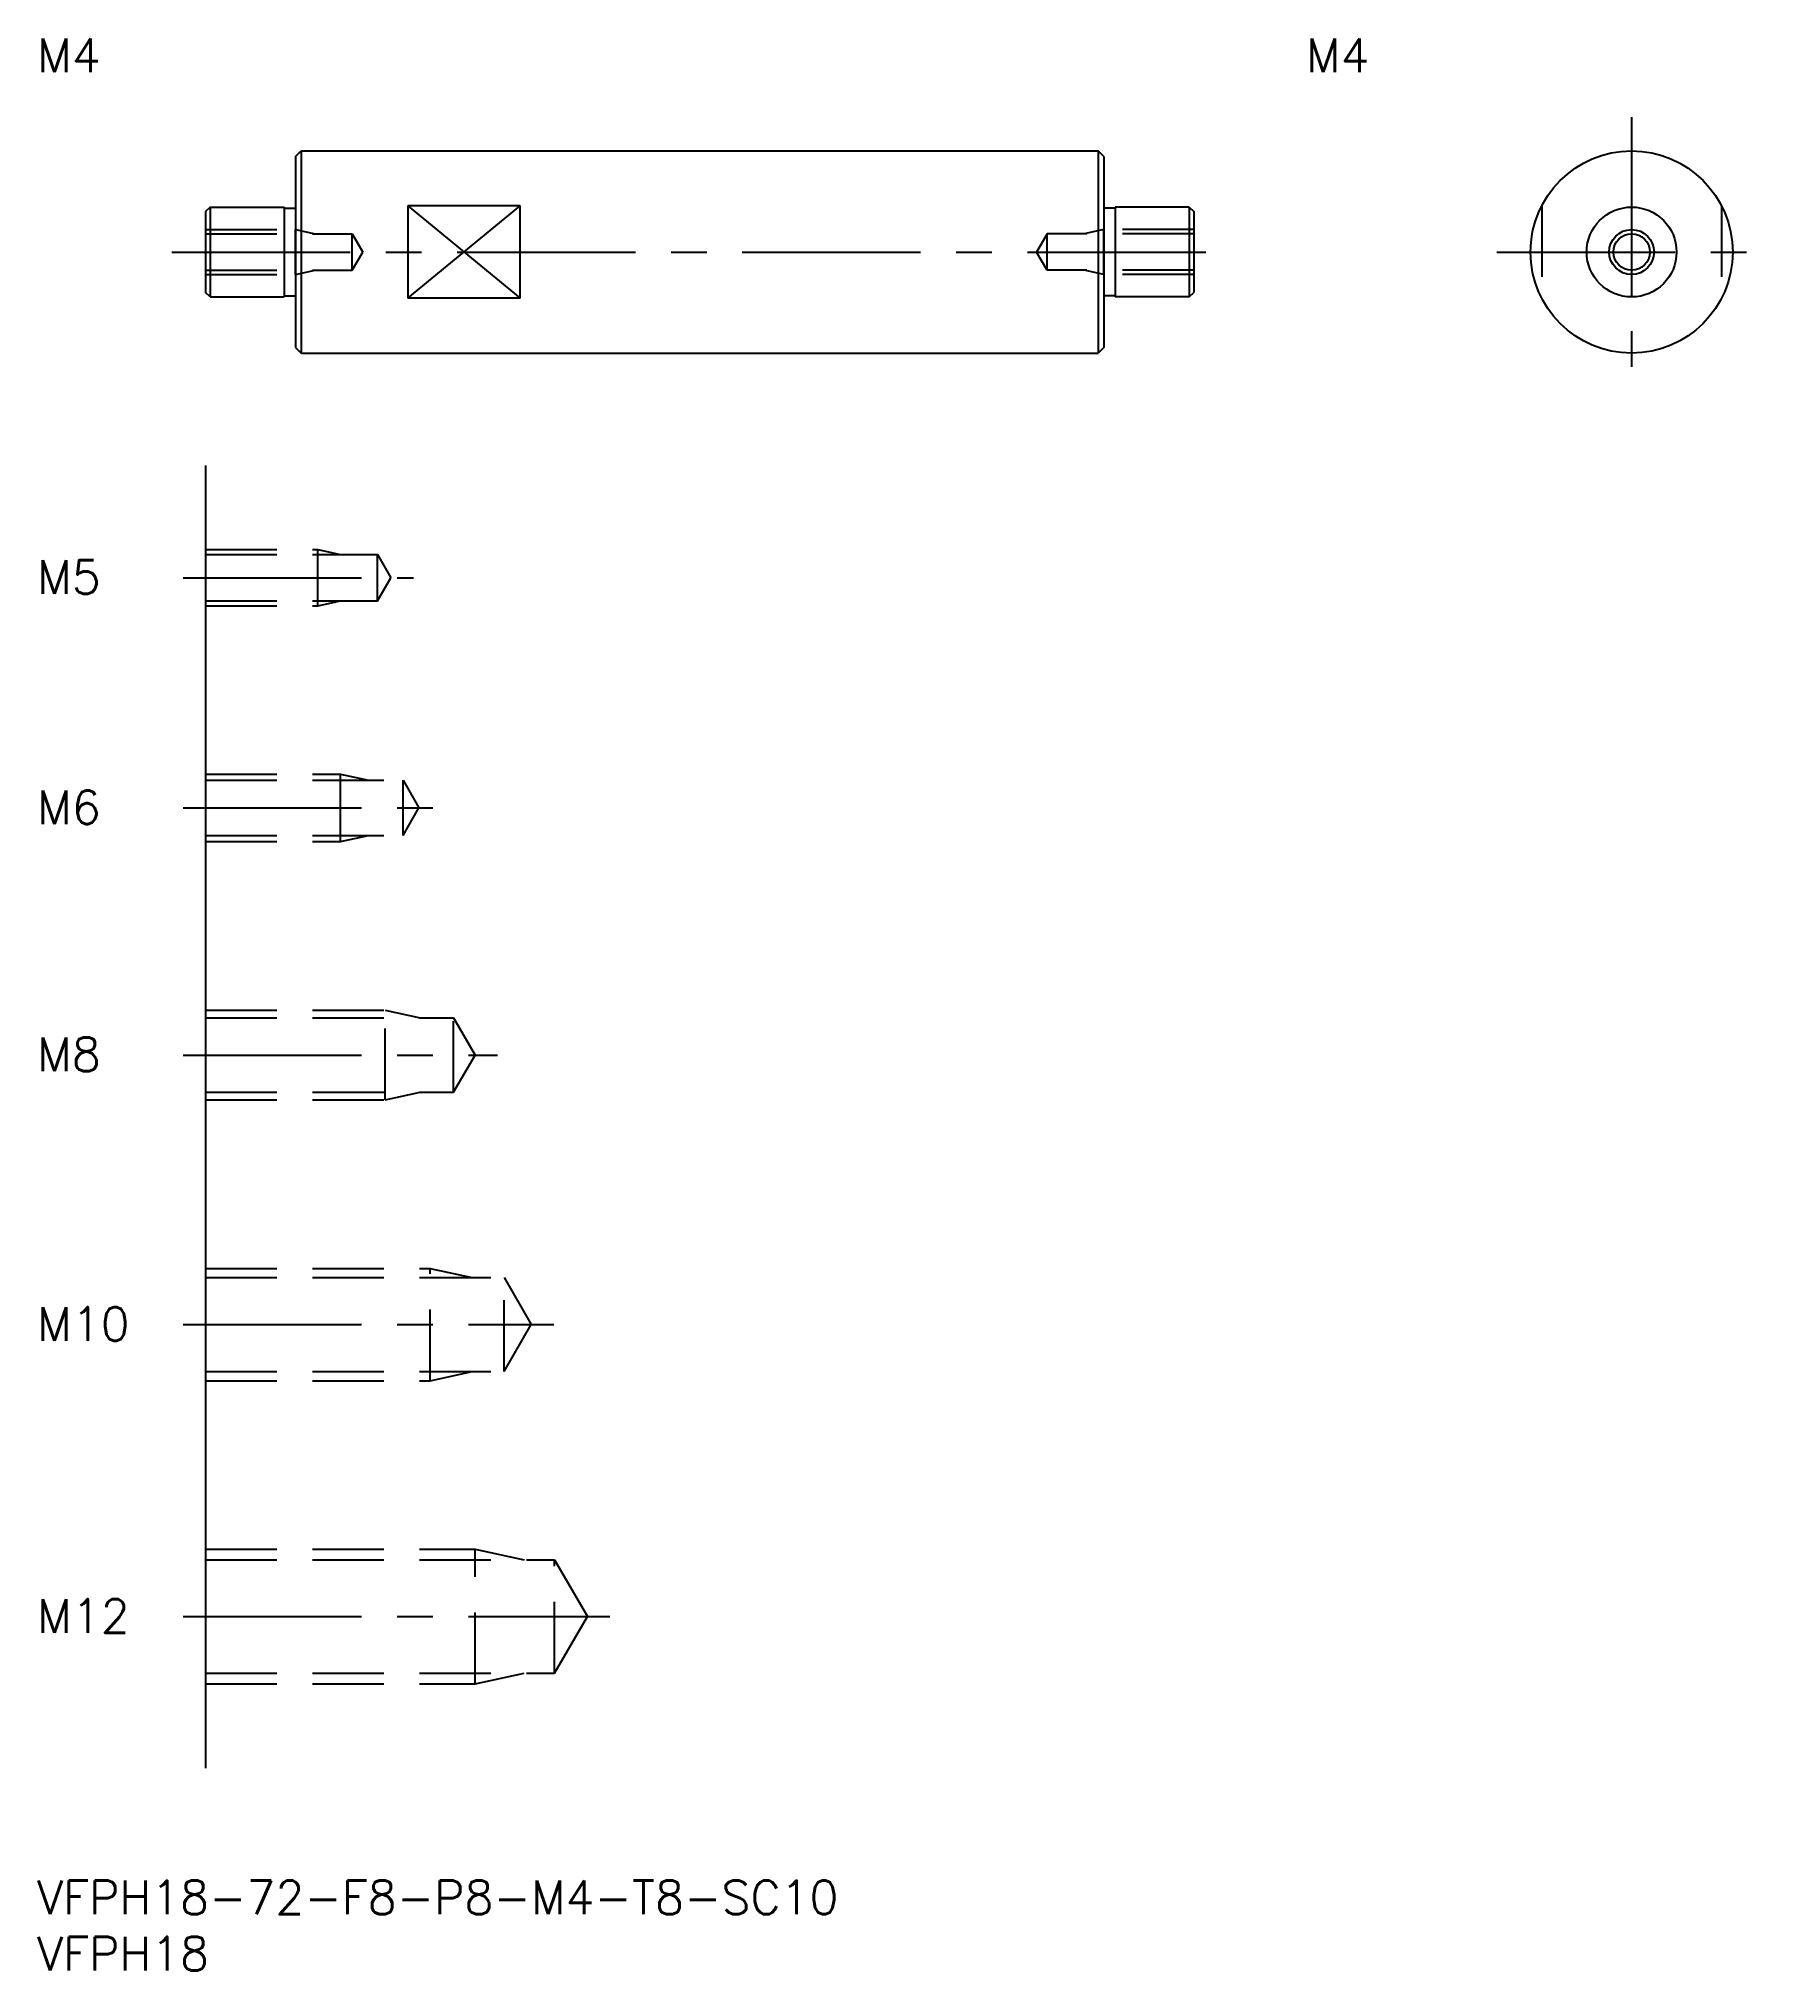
# Model space of a CAD drawing. Extents: x 0 to 154, y -8 to 164.
import ezdxf

# ---------------------------------------------------------------- set-up
doc = ezdxf.new("R2010")
doc.units = 0
doc.header["$LTSCALE"] = 0.5
doc.linetypes.add('CENTER', pattern=[50.8, 31.75, -6.35, 6.35, -6.35])
doc.linetypes.add('DASHED', pattern=[19.05, 12.7, -6.35])
for name, color, linetype in [('MSM_CENTER', 1, 'CENTER'), ('MSM_CONTINUOUS', 7, 'CONTINUOUS'), ('MSM_DASHED', 4, 'DASHED'), ('MSM_NARROW', 5, 'CONTINUOUS'), ('MSM_PART_NUMBER', 7, 'CONTINUOUS')]:
    doc.layers.add(name, color=color, linetype=linetype)
doc.styles.get("Standard").update_dxf_attribs({"font": 'txt.shx', "height": 3, "bigfont": 'bigfont.shx'})

# ---------------------------------------------------------------- blocks, each defined once
blk = doc.blocks.new('*U4')
at = {"layer": 'MSM_PART_NUMBER'}
blk.add_text('VFPH18-72-F8-P8-M4-T8-SC10', height=3, dxfattribs=at).set_placement((0, -3))
blk = doc.blocks.new('*U5')
at = {"layer": 'MSM_PART_NUMBER'}
blk.add_text('VFPH18', height=3, dxfattribs=at).set_placement((0, -8))
blk = doc.blocks.new('*U6')
at = {"layer": 'MSM_PART_NUMBER'}
blk.add_text('M12', height=3, dxfattribs=at).set_placement((0, 22.06))
blk = doc.blocks.new('*U7')
at = {"layer": 'MSM_PART_NUMBER'}
blk.add_text('M10', height=3, dxfattribs=at).set_placement((0, 48.06))
blk = doc.blocks.new('*U8')
at = {"layer": 'MSM_PART_NUMBER'}
blk.add_text('M8', height=3, dxfattribs=at).set_placement((0, 72.06))
blk = doc.blocks.new('*U9')
at = {"layer": 'MSM_PART_NUMBER'}
blk.add_text('M6', height=3, dxfattribs=at).set_placement((0, 94.06))
blk = doc.blocks.new('*U10')
at = {"layer": 'MSM_PART_NUMBER'}
blk.add_text('M5', height=3, dxfattribs=at).set_placement((0, 114.56))
blk = doc.blocks.new('*U11')
at = {"layer": 'MSM_PART_NUMBER'}
blk.add_text('M4', height=3, dxfattribs=at).set_placement((0, 161))
blk = doc.blocks.new('*U12')
at = {"layer": 'MSM_PART_NUMBER'}
blk.add_text('M4', height=3, dxfattribs=at).set_placement((113, 161))

msp = doc.modelspace()

# ---------------------------------------------------------------- linework, layer by layer
at = {"layer": 'MSM_CENTER'}
for p, q in [((142, 157), (142, 133)), ((12, 145), (106, 145)), ((130, 145), (154, 145)), ((13, 116), (33.5, 116)), ((13, 95.5), (36, 95.5)), ((13, 73.5), (41, 73.5)), ((13, 49.5), (46, 49.5)), ((13, 23.5), (51, 23.5))]:
    msp.add_line(p, q, dxfattribs=at)
at = {"layer": 'MSM_CONTINUOUS'}
for p, q in [((23, 153.5), (23.5, 154)), ((23, 153.5), (23, 136.5)), ((23.5, 154), (23.5, 136)), ((23.5, 154), (94.5, 154)), ((94.5, 154), (94.5, 136)), ((95, 153.5), (94.5, 154)), ((95, 153.5), (95, 136.5)), ((15.4, 149), (15, 148.6)), ((15, 148.6), (15, 141.4)), ((15.4, 149), (22, 149)), ((15.4, 149), (15.4, 141)), ((22, 149), (22, 141)), ((22, 148.9), (23, 148.9)), ((33, 149.12), (33, 140.88)), ((43, 149.12), (33, 149.12)), ((43, 140.88), (43, 149.12)), ((96, 148.9), (95, 148.9)), ((96, 149), (96, 141)), ((102.6, 149), (96, 149)), ((102.6, 149), (103, 148.6)), ((102.6, 149), (102.6, 141)), ((103, 148.6), (103, 141.4)), ((15.4, 141), (15, 141.4)), ((22, 141.1), (23, 141.1)), ((96, 141.1), (95, 141.1)), ((102.6, 141), (103, 141.4)), ((15.4, 141), (22, 141)), ((43, 140.88), (33, 140.88)), ((102.6, 141), (96, 141)), ((23, 136.5), (23.5, 136)), ((23.5, 136), (94.5, 136)), ((95, 136.5), (94.5, 136)), ((15, 126), (15, 10))]:
    msp.add_line(p, q, dxfattribs=at)
for radius in [9, 4, 1.62]:
    msp.add_circle((142, 145), radius, dxfattribs=at)
at = {"layer": 'MSM_DASHED'}
for p, q in [((134, 149.14), (134, 140.9)), ((150, 149.14), (150, 140.9)), ((15, 147), (23, 147)), ((15, 146.62), (28.06, 146.62)), ((23, 143), (23, 147)), ((23, 147), (24.75, 146.62)), ((28.06, 143.38), (28.06, 146.62)), ((28.06, 146.62), (29, 145)), ((89.94, 146.62), (89, 145)), ((103, 146.62), (89.94, 146.62)), ((89.94, 143.38), (89.94, 146.62)), ((95, 147), (93.25, 146.62)), ((103, 147), (95, 147)), ((95, 143), (95, 147)), ((28.06, 143.38), (29, 145)), ((89.94, 143.38), (89, 145)), ((15, 143.38), (28.06, 143.38)), ((15, 143), (23, 143)), ((23, 143), (24.75, 143.38)), ((103, 143.38), (89.94, 143.38)), ((95, 143), (93.25, 143.38)), ((103, 143), (95, 143)), ((15, 118.5), (25, 118.5)), ((15, 118.07), (30.31, 118.07)), ((25, 113.5), (25, 118.5)), ((25, 118.5), (27, 118.07)), ((30.31, 113.93), (30.31, 118.07)), ((30.31, 118.07), (31.5, 116)), ((30.31, 113.93), (31.5, 116)), ((15, 113.93), (30.31, 113.93)), ((25, 113.5), (27, 113.93)), ((15, 113.5), (25, 113.5)), ((15, 98.5), (27, 98.5)), ((27, 92.5), (27, 98.5)), ((27, 98.5), (29.5, 97.96)), ((15, 97.96), (32.58, 97.96)), ((32.58, 93.04), (32.58, 97.96)), ((32.58, 97.96), (34, 95.5)), ((32.58, 93.04), (34, 95.5)), ((15, 93.04), (32.58, 93.04)), ((27, 92.5), (29.5, 93.04)), ((15, 92.5), (27, 92.5)), ((15, 77.5), (31, 77.5)), ((31, 69.5), (31, 77.5)), ((31, 77.5), (34.12, 76.82)), ((15, 76.82), (37.08, 76.82)), ((37.08, 70.18), (37.08, 76.82)), ((37.08, 76.82), (39, 73.5)), ((37.08, 70.18), (39, 73.5)), ((15, 70.18), (37.08, 70.18)), ((15, 69.5), (31, 69.5)), ((31, 69.5), (34.12, 70.18)), ((15, 54.5), (35, 54.5)), ((15, 53.69), (41.58, 53.69)), ((35, 44.5), (35, 54.5)), ((35, 54.5), (38.75, 53.69)), ((41.58, 45.31), (41.58, 53.69)), ((41.58, 53.69), (44, 49.5)), ((41.58, 45.31), (44, 49.5)), ((15, 45.31), (41.58, 45.31)), ((35, 44.5), (38.75, 45.31)), ((15, 44.5), (35, 44.5)), ((15, 29.5), (39, 29.5)), ((39, 17.5), (39, 29.5)), ((39, 29.5), (43.38, 28.55)), ((15, 28.55), (46.08, 28.55)), ((46.08, 18.45), (46.08, 28.55)), ((46.08, 28.55), (49, 23.5)), ((46.08, 18.45), (49, 23.5)), ((15, 18.45), (46.08, 18.45)), ((15, 17.5), (39, 17.5)), ((39, 17.5), (43.38, 18.45))]:
    msp.add_line(p, q, dxfattribs=at)
at = {"layer": 'MSM_NARROW'}
for p, q in [((33, 140.88), (43, 149.12)), ((33, 149.12), (43, 140.88))]:
    msp.add_line(p, q, dxfattribs=at)
msp.add_circle((142, 145), 2, dxfattribs=at)

# ---------------------------------------------------------------- block references
at = {"layer": 'MSM_CONTINUOUS'}
for name in ['*U11', '*U12', '*U10', '*U9', '*U8', '*U7', '*U6', '*U4', '*U5']:
    msp.add_blockref(name, (0, 0), dxfattribs=at)

doc.saveas('drawing.dxf')
